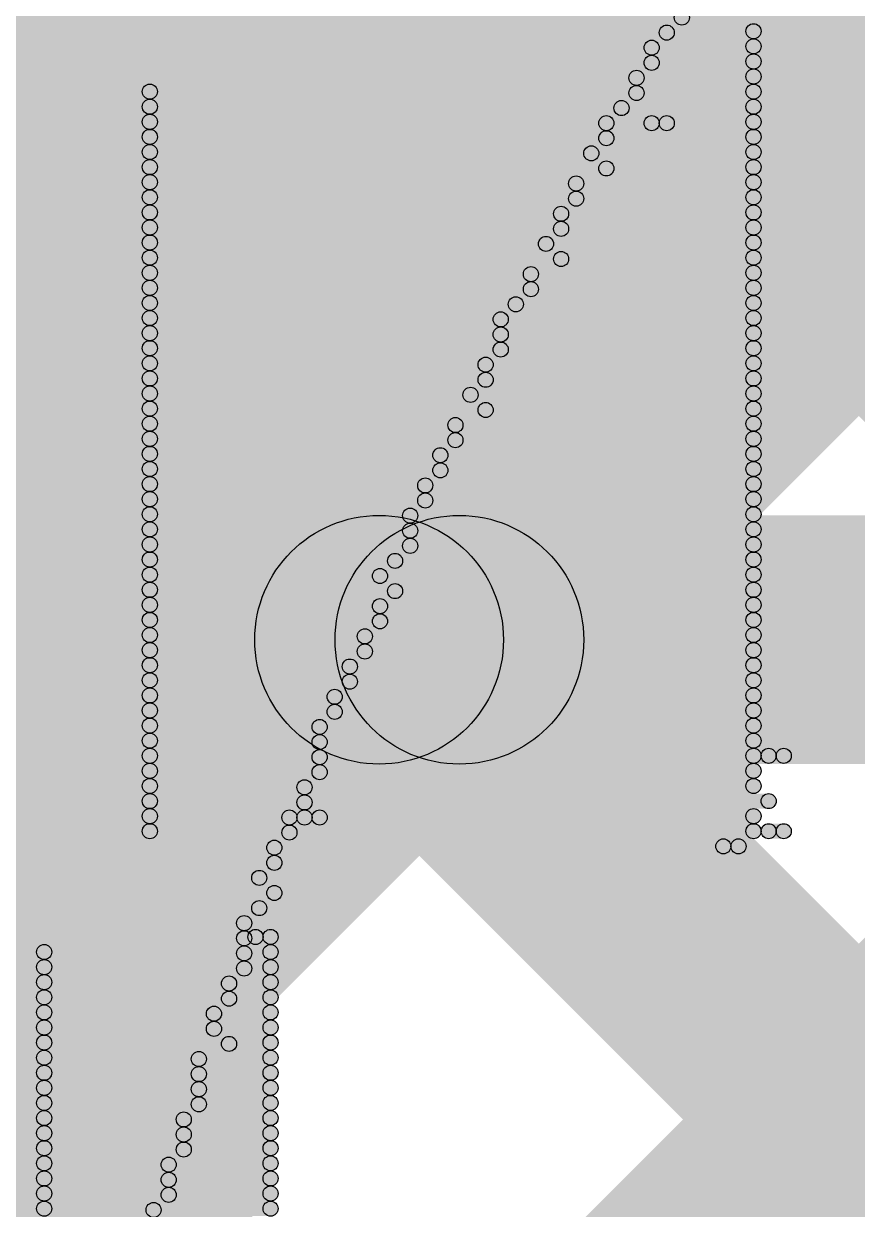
# Model space of a CAD drawing. Header units: millimetres. Extents: x 2.38 to 5.72, y -0.36 to 1.72.
# Drawn here: x 3.55153 to 3.57835, y 0.09368 to 0.13182 of the extents above; entities that cross this region are included whole.
import ezdxf

# ---------------------------------------------------------------- set-up
doc = ezdxf.new("R2010")
doc.units = ezdxf.units.MM
doc.header["$MEASUREMENT"] = 0
for name, color, linetype in [('BottomLayer', 5, 'Continuous'), ('BottomOverlay', 54, 'Continuous'), ('TopLayer', 1, 'Continuous'), ('TopOverlay', 2, 'Continuous')]:
    doc.layers.add(name, color=color, linetype=linetype)

msp = doc.modelspace()

# ---------------------------------------------------------------- hatches: boundary and pattern name
at = {"layer": 'BottomLayer'}
for points in [[(3.228, 0.123), (3.228, 0.143), (3.821, 0.143), (3.821, 0.123)], [(3.228, 0.108), (3.228, 0.116), (3.812302, 0.116), (3.812302, 0.108)], [(3.430375, -0.028828), (3.424718, -0.023172), (3.562718, 0.114828), (3.568375, 0.109172)], [(3.45866, -0.028828), (3.453003, -0.023172), (3.591003, 0.114828), (3.59666, 0.109172)], [(3.531852, 0.109172), (3.537509, 0.114828), (3.675509, -0.023172), (3.669852, -0.028828)], [(3.560136, 0.109172), (3.565793, 0.114828), (3.703793, -0.023172), (3.698136, -0.028828)]]:
    msp.add_hatch(color=5, dxfattribs=at).paths.add_polyline_path(points)
h = msp.add_hatch(color=5, dxfattribs=at)
edge = h.paths.add_edge_path()
edge.add_arc((3.562964, 0.112), 0.004, 0, 360)
h = msp.add_hatch(color=5, dxfattribs=at)
edge = h.paths.add_edge_path()
edge.add_arc((3.565547, 0.112), 0.004, 0, 360)
at = {"layer": 'BottomOverlay'}
for points in [[(3.516749, 0.13133), (3.516749, 0.131815), (3.575009, 0.131815), (3.575009, 0.13133)], [(3.516749, 0.130844), (3.516749, 0.13133), (3.575009, 0.13133), (3.575009, 0.130844)], [(3.516749, 0.130359), (3.516749, 0.130844), (3.575009, 0.130844), (3.575009, 0.130359)], [(3.516749, 0.129873), (3.516749, 0.130359), (3.575009, 0.130359), (3.575009, 0.129873)], [(3.555589, 0.129388), (3.555589, 0.129873), (3.575009, 0.129873), (3.575009, 0.129388)], [(3.555589, 0.128902), (3.555589, 0.129388), (3.575009, 0.129388), (3.575009, 0.128902)], [(3.555589, 0.128417), (3.555589, 0.128902), (3.575009, 0.128902), (3.575009, 0.128417)], [(3.555589, 0.127931), (3.555589, 0.128417), (3.575009, 0.128417), (3.575009, 0.127931)], [(3.555589, 0.127446), (3.555589, 0.127931), (3.575009, 0.127931), (3.575009, 0.127446)], [(3.555589, 0.12696), (3.555589, 0.127446), (3.575009, 0.127446), (3.575009, 0.12696)], [(3.555589, 0.126475), (3.555589, 0.12696), (3.575009, 0.12696), (3.575009, 0.126475)], [(3.555589, 0.125989), (3.555589, 0.126475), (3.575009, 0.126475), (3.575009, 0.125989)], [(3.555589, 0.125504), (3.555589, 0.125989), (3.575009, 0.125989), (3.575009, 0.125504)], [(3.555589, 0.125018), (3.555589, 0.125504), (3.575009, 0.125504), (3.575009, 0.125018)], [(3.555589, 0.124533), (3.555589, 0.125018), (3.575009, 0.125018), (3.575009, 0.124533)], [(3.555589, 0.124047), (3.555589, 0.124533), (3.575009, 0.124533), (3.575009, 0.124047)], [(3.555589, 0.123562), (3.555589, 0.124047), (3.575009, 0.124047), (3.575009, 0.123562)], [(3.555589, 0.123076), (3.555589, 0.123562), (3.575009, 0.123562), (3.575009, 0.123076)], [(3.555589, 0.122591), (3.555589, 0.123076), (3.575009, 0.123076), (3.575009, 0.122591)], [(3.555589, 0.122105), (3.555589, 0.122591), (3.575009, 0.122591), (3.575009, 0.122105)], [(3.555589, 0.12162), (3.555589, 0.122105), (3.575009, 0.122105), (3.575009, 0.12162)], [(3.555589, 0.121134), (3.555589, 0.12162), (3.575009, 0.12162), (3.575009, 0.121134)], [(3.555589, 0.120649), (3.555589, 0.121134), (3.575009, 0.121134), (3.575009, 0.120649)], [(3.555589, 0.120163), (3.555589, 0.120649), (3.575009, 0.120649), (3.575009, 0.120163)], [(3.555589, 0.119678), (3.555589, 0.120163), (3.575009, 0.120163), (3.575009, 0.119678)], [(3.555589, 0.119192), (3.555589, 0.119678), (3.575009, 0.119678), (3.575009, 0.119192)], [(3.555589, 0.118707), (3.555589, 0.119192), (3.575009, 0.119192), (3.575009, 0.118707)], [(3.555589, 0.118221), (3.555589, 0.118707), (3.575009, 0.118707), (3.575009, 0.118221)], [(3.555589, 0.117736), (3.555589, 0.118221), (3.575009, 0.118221), (3.575009, 0.117736)], [(3.555589, 0.11725), (3.555589, 0.117736), (3.575009, 0.117736), (3.575009, 0.11725)], [(3.555589, 0.116765), (3.555589, 0.11725), (3.575009, 0.11725), (3.575009, 0.116765)], [(3.555589, 0.116279), (3.555589, 0.116765), (3.575009, 0.116765), (3.575009, 0.116279)], [(3.555589, 0.115794), (3.555589, 0.116279), (3.575009, 0.116279), (3.575009, 0.115794)], [(3.555589, 0.115308), (3.555589, 0.115794), (3.575009, 0.115794), (3.575009, 0.115308)], [(3.555589, 0.114823), (3.555589, 0.115308), (3.575009, 0.115308), (3.575009, 0.114823)], [(3.555589, 0.114337), (3.555589, 0.114823), (3.575009, 0.114823), (3.575009, 0.114337)], [(3.555589, 0.113852), (3.555589, 0.114337), (3.575009, 0.114337), (3.575009, 0.113852)], [(3.555589, 0.113366), (3.555589, 0.113852), (3.575009, 0.113852), (3.575009, 0.113366)], [(3.555589, 0.112881), (3.555589, 0.113366), (3.575009, 0.113366), (3.575009, 0.112881)], [(3.555589, 0.112395), (3.555589, 0.112881), (3.575009, 0.112881), (3.575009, 0.112395)], [(3.555589, 0.11191), (3.555589, 0.112395), (3.575009, 0.112395), (3.575009, 0.11191)], [(3.555589, 0.111424), (3.555589, 0.11191), (3.575009, 0.11191), (3.575009, 0.111424)], [(3.555589, 0.110939), (3.555589, 0.111424), (3.575009, 0.111424), (3.575009, 0.110939)], [(3.555589, 0.110453), (3.555589, 0.110939), (3.575009, 0.110939), (3.575009, 0.110453)], [(3.555589, 0.109968), (3.555589, 0.110453), (3.575009, 0.110453), (3.575009, 0.109968)], [(3.555589, 0.109482), (3.555589, 0.109968), (3.575009, 0.109968), (3.575009, 0.109482)], [(3.555589, 0.108997), (3.555589, 0.109482), (3.575009, 0.109482), (3.575009, 0.108997)], [(3.555589, 0.108511), (3.555589, 0.108997), (3.575009, 0.108997), (3.575009, 0.108511)], [(3.555589, 0.108026), (3.555589, 0.108511), (3.575009, 0.108511), (3.575009, 0.108026)], [(3.575495, 0.108026), (3.575495, 0.108511), (3.57598, 0.108511), (3.57598, 0.108026)], [(3.555589, 0.10754), (3.555589, 0.108026), (3.575009, 0.108026), (3.575009, 0.10754)], [(3.555589, 0.107055), (3.555589, 0.10754), (3.575009, 0.10754), (3.575009, 0.107055)], [(3.555589, 0.106569), (3.555589, 0.107055), (3.575495, 0.107055), (3.575495, 0.106569)], [(3.555589, 0.106084), (3.555589, 0.106569), (3.575009, 0.106569), (3.575009, 0.106084)], [(3.555589, 0.105598), (3.555589, 0.106084), (3.575009, 0.106084), (3.575009, 0.105598)], [(3.575495, 0.105598), (3.575495, 0.106084), (3.57598, 0.106084), (3.57598, 0.105598)], [(3.574038, 0.105113), (3.574038, 0.105598), (3.574524, 0.105598), (3.574524, 0.105113)], [(3.558988, 0.1022), (3.558988, 0.102685), (3.559473, 0.102685), (3.559473, 0.1022)], [(3.552191, 0.101714), (3.552191, 0.1022), (3.559473, 0.1022), (3.559473, 0.101714)], [(3.552191, 0.101229), (3.552191, 0.101714), (3.559473, 0.101714), (3.559473, 0.101229)], [(3.552191, 0.100743), (3.552191, 0.101229), (3.559473, 0.101229), (3.559473, 0.100743)], [(3.552191, 0.100258), (3.552191, 0.100743), (3.559473, 0.100743), (3.559473, 0.100258)], [(3.552191, 0.099772), (3.552191, 0.100258), (3.559473, 0.100258), (3.559473, 0.099772)], [(3.552191, 0.099287), (3.552191, 0.099772), (3.559473, 0.099772), (3.559473, 0.099287)], [(3.552191, 0.098801), (3.552191, 0.099287), (3.559473, 0.099287), (3.559473, 0.098801)], [(3.552191, 0.098316), (3.552191, 0.098801), (3.559473, 0.098801), (3.559473, 0.098316)], [(3.552191, 0.09783), (3.552191, 0.098316), (3.559473, 0.098316), (3.559473, 0.09783)], [(3.552191, 0.097345), (3.552191, 0.09783), (3.559473, 0.09783), (3.559473, 0.097345)], [(3.552191, 0.096859), (3.552191, 0.097345), (3.559473, 0.097345), (3.559473, 0.096859)], [(3.552191, 0.096374), (3.552191, 0.096859), (3.559473, 0.096859), (3.559473, 0.096374)], [(3.552191, 0.095888), (3.552191, 0.096374), (3.559473, 0.096374), (3.559473, 0.095888)], [(3.552191, 0.095403), (3.552191, 0.095888), (3.559473, 0.095888), (3.559473, 0.095403)], [(3.552191, 0.094917), (3.552191, 0.095403), (3.559473, 0.095403), (3.559473, 0.094917)], [(3.552191, 0.094432), (3.552191, 0.094917), (3.559473, 0.094917), (3.559473, 0.094432)], [(3.552191, 0.093946), (3.552191, 0.094432), (3.559473, 0.094432), (3.559473, 0.093946)], [(3.552191, 0.093461), (3.552191, 0.093946), (3.559473, 0.093946), (3.559473, 0.093461)]]:
    msp.add_hatch(color=54, dxfattribs=at).paths.add_polyline_path(points)
h = msp.add_hatch(color=54, dxfattribs=at)
edge = h.paths.add_edge_path()
edge.add_arc((3.575009, 0.131572), 0.000243, 0, 360)
h = msp.add_hatch(color=54, dxfattribs=at)
edge = h.paths.add_edge_path()
edge.add_arc((3.575009, 0.131087), 0.000243, 0, 360)
h = msp.add_hatch(color=54, dxfattribs=at)
edge = h.paths.add_edge_path()
edge.add_arc((3.575009, 0.130601), 0.000243, 0, 360)
h = msp.add_hatch(color=54, dxfattribs=at)
edge = h.paths.add_edge_path()
edge.add_arc((3.575009, 0.130116), 0.000243, 0, 360)
h = msp.add_hatch(color=54, dxfattribs=at)
edge = h.paths.add_edge_path()
edge.add_arc((3.555589, 0.12963), 0.000243, 0, 360)
h = msp.add_hatch(color=54, dxfattribs=at)
edge = h.paths.add_edge_path()
edge.add_arc((3.575009, 0.12963), 0.000243, 0, 360)
h = msp.add_hatch(color=54, dxfattribs=at)
edge = h.paths.add_edge_path()
edge.add_arc((3.555589, 0.129145), 0.000243, 0, 360)
h = msp.add_hatch(color=54, dxfattribs=at)
edge = h.paths.add_edge_path()
edge.add_arc((3.575009, 0.129145), 0.000243, 0, 360)
h = msp.add_hatch(color=54, dxfattribs=at)
edge = h.paths.add_edge_path()
edge.add_arc((3.555589, 0.128659), 0.000243, 0, 360)
h = msp.add_hatch(color=54, dxfattribs=at)
edge = h.paths.add_edge_path()
edge.add_arc((3.575009, 0.128659), 0.000243, 0, 360)
h = msp.add_hatch(color=54, dxfattribs=at)
edge = h.paths.add_edge_path()
edge.add_arc((3.555589, 0.128174), 0.000243, 0, 360)
h = msp.add_hatch(color=54, dxfattribs=at)
edge = h.paths.add_edge_path()
edge.add_arc((3.575009, 0.128174), 0.000243, 0, 360)
h = msp.add_hatch(color=54, dxfattribs=at)
edge = h.paths.add_edge_path()
edge.add_arc((3.555589, 0.127688), 0.000243, 0, 360)
h = msp.add_hatch(color=54, dxfattribs=at)
edge = h.paths.add_edge_path()
edge.add_arc((3.575009, 0.127688), 0.000243, 0, 360)
h = msp.add_hatch(color=54, dxfattribs=at)
edge = h.paths.add_edge_path()
edge.add_arc((3.555589, 0.127203), 0.000243, 0, 360)
h = msp.add_hatch(color=54, dxfattribs=at)
edge = h.paths.add_edge_path()
edge.add_arc((3.575009, 0.127203), 0.000243, 0, 360)
h = msp.add_hatch(color=54, dxfattribs=at)
edge = h.paths.add_edge_path()
edge.add_arc((3.555589, 0.126717), 0.000243, 0, 360)
h = msp.add_hatch(color=54, dxfattribs=at)
edge = h.paths.add_edge_path()
edge.add_arc((3.575009, 0.126717), 0.000243, 0, 360)
h = msp.add_hatch(color=54, dxfattribs=at)
edge = h.paths.add_edge_path()
edge.add_arc((3.555589, 0.126232), 0.000243, 0, 360)
h = msp.add_hatch(color=54, dxfattribs=at)
edge = h.paths.add_edge_path()
edge.add_arc((3.575009, 0.126232), 0.000243, 0, 360)
h = msp.add_hatch(color=54, dxfattribs=at)
edge = h.paths.add_edge_path()
edge.add_arc((3.555589, 0.125746), 0.000243, 0, 360)
h = msp.add_hatch(color=54, dxfattribs=at)
edge = h.paths.add_edge_path()
edge.add_arc((3.575009, 0.125746), 0.000243, 0, 360)
h = msp.add_hatch(color=54, dxfattribs=at)
edge = h.paths.add_edge_path()
edge.add_arc((3.555589, 0.125261), 0.000243, 0, 360)
h = msp.add_hatch(color=54, dxfattribs=at)
edge = h.paths.add_edge_path()
edge.add_arc((3.575009, 0.125261), 0.000243, 0, 360)
h = msp.add_hatch(color=54, dxfattribs=at)
edge = h.paths.add_edge_path()
edge.add_arc((3.555589, 0.124775), 0.000243, 0, 360)
h = msp.add_hatch(color=54, dxfattribs=at)
edge = h.paths.add_edge_path()
edge.add_arc((3.575009, 0.124775), 0.000243, 0, 360)
h = msp.add_hatch(color=54, dxfattribs=at)
edge = h.paths.add_edge_path()
edge.add_arc((3.555589, 0.12429), 0.000243, 0, 360)
h = msp.add_hatch(color=54, dxfattribs=at)
edge = h.paths.add_edge_path()
edge.add_arc((3.575009, 0.12429), 0.000243, 0, 360)
h = msp.add_hatch(color=54, dxfattribs=at)
edge = h.paths.add_edge_path()
edge.add_arc((3.555589, 0.123804), 0.000243, 0, 360)
h = msp.add_hatch(color=54, dxfattribs=at)
edge = h.paths.add_edge_path()
edge.add_arc((3.575009, 0.123804), 0.000243, 0, 360)
h = msp.add_hatch(color=54, dxfattribs=at)
edge = h.paths.add_edge_path()
edge.add_arc((3.555589, 0.123319), 0.000243, 0, 360)
h = msp.add_hatch(color=54, dxfattribs=at)
edge = h.paths.add_edge_path()
edge.add_arc((3.575009, 0.123319), 0.000243, 0, 360)
h = msp.add_hatch(color=54, dxfattribs=at)
edge = h.paths.add_edge_path()
edge.add_arc((3.555589, 0.122833), 0.000243, 0, 360)
h = msp.add_hatch(color=54, dxfattribs=at)
edge = h.paths.add_edge_path()
edge.add_arc((3.575009, 0.122833), 0.000243, 0, 360)
h = msp.add_hatch(color=54, dxfattribs=at)
edge = h.paths.add_edge_path()
edge.add_arc((3.555589, 0.122348), 0.000243, 0, 360)
h = msp.add_hatch(color=54, dxfattribs=at)
edge = h.paths.add_edge_path()
edge.add_arc((3.575009, 0.122348), 0.000243, 0, 360)
h = msp.add_hatch(color=54, dxfattribs=at)
edge = h.paths.add_edge_path()
edge.add_arc((3.555589, 0.121862), 0.000243, 0, 360)
h = msp.add_hatch(color=54, dxfattribs=at)
edge = h.paths.add_edge_path()
edge.add_arc((3.575009, 0.121862), 0.000243, 0, 360)
h = msp.add_hatch(color=54, dxfattribs=at)
edge = h.paths.add_edge_path()
edge.add_arc((3.555589, 0.121377), 0.000243, 0, 360)
h = msp.add_hatch(color=54, dxfattribs=at)
edge = h.paths.add_edge_path()
edge.add_arc((3.575009, 0.121377), 0.000243, 0, 360)
h = msp.add_hatch(color=54, dxfattribs=at)
edge = h.paths.add_edge_path()
edge.add_arc((3.555589, 0.120891), 0.000243, 0, 360)
h = msp.add_hatch(color=54, dxfattribs=at)
edge = h.paths.add_edge_path()
edge.add_arc((3.575009, 0.120891), 0.000243, 0, 360)
h = msp.add_hatch(color=54, dxfattribs=at)
edge = h.paths.add_edge_path()
edge.add_arc((3.555589, 0.120406), 0.000243, 0, 360)
h = msp.add_hatch(color=54, dxfattribs=at)
edge = h.paths.add_edge_path()
edge.add_arc((3.575009, 0.120406), 0.000243, 0, 360)
h = msp.add_hatch(color=54, dxfattribs=at)
edge = h.paths.add_edge_path()
edge.add_arc((3.555589, 0.11992), 0.000243, 0, 360)
h = msp.add_hatch(color=54, dxfattribs=at)
edge = h.paths.add_edge_path()
edge.add_arc((3.575009, 0.11992), 0.000243, 0, 360)
h = msp.add_hatch(color=54, dxfattribs=at)
edge = h.paths.add_edge_path()
edge.add_arc((3.555589, 0.119435), 0.000243, 0, 360)
h = msp.add_hatch(color=54, dxfattribs=at)
edge = h.paths.add_edge_path()
edge.add_arc((3.575009, 0.119435), 0.000243, 0, 360)
h = msp.add_hatch(color=54, dxfattribs=at)
edge = h.paths.add_edge_path()
edge.add_arc((3.555589, 0.118949), 0.000243, 0, 360)
h = msp.add_hatch(color=54, dxfattribs=at)
edge = h.paths.add_edge_path()
edge.add_arc((3.575009, 0.118949), 0.000243, 0, 360)
h = msp.add_hatch(color=54, dxfattribs=at)
edge = h.paths.add_edge_path()
edge.add_arc((3.555589, 0.118464), 0.000243, 0, 360)
h = msp.add_hatch(color=54, dxfattribs=at)
edge = h.paths.add_edge_path()
edge.add_arc((3.575009, 0.118464), 0.000243, 0, 360)
h = msp.add_hatch(color=54, dxfattribs=at)
edge = h.paths.add_edge_path()
edge.add_arc((3.555589, 0.117978), 0.000243, 0, 360)
h = msp.add_hatch(color=54, dxfattribs=at)
edge = h.paths.add_edge_path()
edge.add_arc((3.575009, 0.117978), 0.000243, 0, 360)
h = msp.add_hatch(color=54, dxfattribs=at)
edge = h.paths.add_edge_path()
edge.add_arc((3.555589, 0.117493), 0.000243, 0, 360)
h = msp.add_hatch(color=54, dxfattribs=at)
edge = h.paths.add_edge_path()
edge.add_arc((3.575009, 0.117493), 0.000243, 0, 360)
h = msp.add_hatch(color=54, dxfattribs=at)
edge = h.paths.add_edge_path()
edge.add_arc((3.555589, 0.117007), 0.000243, 0, 360)
h = msp.add_hatch(color=54, dxfattribs=at)
edge = h.paths.add_edge_path()
edge.add_arc((3.575009, 0.117007), 0.000243, 0, 360)
h = msp.add_hatch(color=54, dxfattribs=at)
edge = h.paths.add_edge_path()
edge.add_arc((3.555589, 0.116522), 0.000243, 0, 360)
h = msp.add_hatch(color=54, dxfattribs=at)
edge = h.paths.add_edge_path()
edge.add_arc((3.575009, 0.116522), 0.000243, 0, 360)
h = msp.add_hatch(color=54, dxfattribs=at)
edge = h.paths.add_edge_path()
edge.add_arc((3.555589, 0.116036), 0.000243, 0, 360)
h = msp.add_hatch(color=54, dxfattribs=at)
edge = h.paths.add_edge_path()
edge.add_arc((3.575009, 0.116036), 0.000243, 0, 360)
h = msp.add_hatch(color=54, dxfattribs=at)
edge = h.paths.add_edge_path()
edge.add_arc((3.555589, 0.115551), 0.000243, 0, 360)
h = msp.add_hatch(color=54, dxfattribs=at)
edge = h.paths.add_edge_path()
edge.add_arc((3.575009, 0.115551), 0.000243, 0, 360)
h = msp.add_hatch(color=54, dxfattribs=at)
edge = h.paths.add_edge_path()
edge.add_arc((3.555589, 0.115065), 0.000243, 0, 360)
h = msp.add_hatch(color=54, dxfattribs=at)
edge = h.paths.add_edge_path()
edge.add_arc((3.575009, 0.115065), 0.000243, 0, 360)
h = msp.add_hatch(color=54, dxfattribs=at)
edge = h.paths.add_edge_path()
edge.add_arc((3.555589, 0.11458), 0.000243, 0, 360)
h = msp.add_hatch(color=54, dxfattribs=at)
edge = h.paths.add_edge_path()
edge.add_arc((3.575009, 0.11458), 0.000243, 0, 360)
h = msp.add_hatch(color=54, dxfattribs=at)
edge = h.paths.add_edge_path()
edge.add_arc((3.555589, 0.114094), 0.000243, 0, 360)
h = msp.add_hatch(color=54, dxfattribs=at)
edge = h.paths.add_edge_path()
edge.add_arc((3.575009, 0.114094), 0.000243, 0, 360)
h = msp.add_hatch(color=54, dxfattribs=at)
edge = h.paths.add_edge_path()
edge.add_arc((3.555589, 0.113609), 0.000243, 0, 360)
h = msp.add_hatch(color=54, dxfattribs=at)
edge = h.paths.add_edge_path()
edge.add_arc((3.575009, 0.113609), 0.000243, 0, 360)
h = msp.add_hatch(color=54, dxfattribs=at)
edge = h.paths.add_edge_path()
edge.add_arc((3.555589, 0.113123), 0.000243, 0, 360)
h = msp.add_hatch(color=54, dxfattribs=at)
edge = h.paths.add_edge_path()
edge.add_arc((3.575009, 0.113123), 0.000243, 0, 360)
h = msp.add_hatch(color=54, dxfattribs=at)
edge = h.paths.add_edge_path()
edge.add_arc((3.555589, 0.112638), 0.000243, 0, 360)
h = msp.add_hatch(color=54, dxfattribs=at)
edge = h.paths.add_edge_path()
edge.add_arc((3.575009, 0.112638), 0.000243, 0, 360)
h = msp.add_hatch(color=54, dxfattribs=at)
edge = h.paths.add_edge_path()
edge.add_arc((3.555589, 0.112152), 0.000243, 0, 360)
h = msp.add_hatch(color=54, dxfattribs=at)
edge = h.paths.add_edge_path()
edge.add_arc((3.575009, 0.112152), 0.000243, 0, 360)
h = msp.add_hatch(color=54, dxfattribs=at)
edge = h.paths.add_edge_path()
edge.add_arc((3.555589, 0.111667), 0.000243, 0, 360)
h = msp.add_hatch(color=54, dxfattribs=at)
edge = h.paths.add_edge_path()
edge.add_arc((3.575009, 0.111667), 0.000243, 0, 360)
h = msp.add_hatch(color=54, dxfattribs=at)
edge = h.paths.add_edge_path()
edge.add_arc((3.555589, 0.111181), 0.000243, 0, 360)
h = msp.add_hatch(color=54, dxfattribs=at)
edge = h.paths.add_edge_path()
edge.add_arc((3.575009, 0.111181), 0.000243, 0, 360)
h = msp.add_hatch(color=54, dxfattribs=at)
edge = h.paths.add_edge_path()
edge.add_arc((3.555589, 0.110696), 0.000243, 0, 360)
h = msp.add_hatch(color=54, dxfattribs=at)
edge = h.paths.add_edge_path()
edge.add_arc((3.575009, 0.110696), 0.000243, 0, 360)
h = msp.add_hatch(color=54, dxfattribs=at)
edge = h.paths.add_edge_path()
edge.add_arc((3.555589, 0.11021), 0.000243, 0, 360)
h = msp.add_hatch(color=54, dxfattribs=at)
edge = h.paths.add_edge_path()
edge.add_arc((3.575009, 0.11021), 0.000243, 0, 360)
h = msp.add_hatch(color=54, dxfattribs=at)
edge = h.paths.add_edge_path()
edge.add_arc((3.555589, 0.109725), 0.000243, 0, 360)
h = msp.add_hatch(color=54, dxfattribs=at)
edge = h.paths.add_edge_path()
edge.add_arc((3.575009, 0.109725), 0.000243, 0, 360)
h = msp.add_hatch(color=54, dxfattribs=at)
edge = h.paths.add_edge_path()
edge.add_arc((3.555589, 0.109239), 0.000243, 0, 360)
h = msp.add_hatch(color=54, dxfattribs=at)
edge = h.paths.add_edge_path()
edge.add_arc((3.575009, 0.109239), 0.000243, 0, 360)
h = msp.add_hatch(color=54, dxfattribs=at)
edge = h.paths.add_edge_path()
edge.add_arc((3.555589, 0.108754), 0.000243, 0, 360)
h = msp.add_hatch(color=54, dxfattribs=at)
edge = h.paths.add_edge_path()
edge.add_arc((3.575009, 0.108754), 0.000243, 0, 360)
h = msp.add_hatch(color=54, dxfattribs=at)
edge = h.paths.add_edge_path()
edge.add_arc((3.555589, 0.108268), 0.000243, 0, 360)
h = msp.add_hatch(color=54, dxfattribs=at)
edge = h.paths.add_edge_path()
edge.add_arc((3.575009, 0.108268), 0.000243, 0, 360)
h = msp.add_hatch(color=54, dxfattribs=at)
edge = h.paths.add_edge_path()
edge.add_arc((3.575495, 0.108268), 0.000243, 0, 360)
h = msp.add_hatch(color=54, dxfattribs=at)
edge = h.paths.add_edge_path()
edge.add_arc((3.57598, 0.108268), 0.000243, 0, 360)
h = msp.add_hatch(color=54, dxfattribs=at)
edge = h.paths.add_edge_path()
edge.add_arc((3.555589, 0.107783), 0.000243, 0, 360)
h = msp.add_hatch(color=54, dxfattribs=at)
edge = h.paths.add_edge_path()
edge.add_arc((3.575009, 0.107783), 0.000243, 0, 360)
h = msp.add_hatch(color=54, dxfattribs=at)
edge = h.paths.add_edge_path()
edge.add_arc((3.555589, 0.107297), 0.000243, 0, 360)
h = msp.add_hatch(color=54, dxfattribs=at)
edge = h.paths.add_edge_path()
edge.add_arc((3.575009, 0.107297), 0.000243, 0, 360)
h = msp.add_hatch(color=54, dxfattribs=at)
edge = h.paths.add_edge_path()
edge.add_arc((3.555589, 0.106812), 0.000243, 0, 360)
h = msp.add_hatch(color=54, dxfattribs=at)
edge = h.paths.add_edge_path()
edge.add_arc((3.575495, 0.106812), 0.000243, 0, 360)
h = msp.add_hatch(color=54, dxfattribs=at)
edge = h.paths.add_edge_path()
edge.add_arc((3.555589, 0.106326), 0.000243, 0, 360)
h = msp.add_hatch(color=54, dxfattribs=at)
edge = h.paths.add_edge_path()
edge.add_arc((3.575009, 0.106326), 0.000243, 0, 360)
h = msp.add_hatch(color=54, dxfattribs=at)
edge = h.paths.add_edge_path()
edge.add_arc((3.555589, 0.105841), 0.000243, 0, 360)
h = msp.add_hatch(color=54, dxfattribs=at)
edge = h.paths.add_edge_path()
edge.add_arc((3.575009, 0.105841), 0.000243, 0, 360)
h = msp.add_hatch(color=54, dxfattribs=at)
edge = h.paths.add_edge_path()
edge.add_arc((3.575495, 0.105841), 0.000243, 0, 360)
h = msp.add_hatch(color=54, dxfattribs=at)
edge = h.paths.add_edge_path()
edge.add_arc((3.57598, 0.105841), 0.000243, 0, 360)
h = msp.add_hatch(color=54, dxfattribs=at)
edge = h.paths.add_edge_path()
edge.add_arc((3.574038, 0.105355), 0.000243, 0, 360)
h = msp.add_hatch(color=54, dxfattribs=at)
edge = h.paths.add_edge_path()
edge.add_arc((3.574524, 0.105355), 0.000243, 0, 360)
h = msp.add_hatch(color=54, dxfattribs=at)
edge = h.paths.add_edge_path()
edge.add_arc((3.558988, 0.102442), 0.000243, 0, 360)
h = msp.add_hatch(color=54, dxfattribs=at)
edge = h.paths.add_edge_path()
edge.add_arc((3.559473, 0.102442), 0.000243, 0, 360)
h = msp.add_hatch(color=54, dxfattribs=at)
edge = h.paths.add_edge_path()
edge.add_arc((3.552191, 0.101957), 0.000243, 0, 360)
h = msp.add_hatch(color=54, dxfattribs=at)
edge = h.paths.add_edge_path()
edge.add_arc((3.559473, 0.101957), 0.000243, 0, 360)
h = msp.add_hatch(color=54, dxfattribs=at)
edge = h.paths.add_edge_path()
edge.add_arc((3.552191, 0.101471), 0.000243, 0, 360)
h = msp.add_hatch(color=54, dxfattribs=at)
edge = h.paths.add_edge_path()
edge.add_arc((3.559473, 0.101471), 0.000243, 0, 360)
h = msp.add_hatch(color=54, dxfattribs=at)
edge = h.paths.add_edge_path()
edge.add_arc((3.552191, 0.100986), 0.000243, 0, 360)
h = msp.add_hatch(color=54, dxfattribs=at)
edge = h.paths.add_edge_path()
edge.add_arc((3.559473, 0.100986), 0.000243, 0, 360)
h = msp.add_hatch(color=54, dxfattribs=at)
edge = h.paths.add_edge_path()
edge.add_arc((3.552191, 0.1005), 0.000243, 0, 360)
h = msp.add_hatch(color=54, dxfattribs=at)
edge = h.paths.add_edge_path()
edge.add_arc((3.559473, 0.1005), 0.000243, 0, 360)
h = msp.add_hatch(color=54, dxfattribs=at)
edge = h.paths.add_edge_path()
edge.add_arc((3.552191, 0.100015), 0.000243, 0, 360)
h = msp.add_hatch(color=54, dxfattribs=at)
edge = h.paths.add_edge_path()
edge.add_arc((3.559473, 0.100015), 0.000243, 0, 360)
h = msp.add_hatch(color=54, dxfattribs=at)
edge = h.paths.add_edge_path()
edge.add_arc((3.552191, 0.099529), 0.000243, 0, 360)
h = msp.add_hatch(color=54, dxfattribs=at)
edge = h.paths.add_edge_path()
edge.add_arc((3.559473, 0.099529), 0.000243, 0, 360)
h = msp.add_hatch(color=54, dxfattribs=at)
edge = h.paths.add_edge_path()
edge.add_arc((3.552191, 0.099044), 0.000243, 0, 360)
h = msp.add_hatch(color=54, dxfattribs=at)
edge = h.paths.add_edge_path()
edge.add_arc((3.559473, 0.099044), 0.000243, 0, 360)
h = msp.add_hatch(color=54, dxfattribs=at)
edge = h.paths.add_edge_path()
edge.add_arc((3.552191, 0.098558), 0.000243, 0, 360)
h = msp.add_hatch(color=54, dxfattribs=at)
edge = h.paths.add_edge_path()
edge.add_arc((3.559473, 0.098558), 0.000243, 0, 360)
h = msp.add_hatch(color=54, dxfattribs=at)
edge = h.paths.add_edge_path()
edge.add_arc((3.552191, 0.098073), 0.000243, 0, 360)
h = msp.add_hatch(color=54, dxfattribs=at)
edge = h.paths.add_edge_path()
edge.add_arc((3.559473, 0.098073), 0.000243, 0, 360)
h = msp.add_hatch(color=54, dxfattribs=at)
edge = h.paths.add_edge_path()
edge.add_arc((3.552191, 0.097587), 0.000243, 0, 360)
h = msp.add_hatch(color=54, dxfattribs=at)
edge = h.paths.add_edge_path()
edge.add_arc((3.559473, 0.097587), 0.000243, 0, 360)
h = msp.add_hatch(color=54, dxfattribs=at)
edge = h.paths.add_edge_path()
edge.add_arc((3.552191, 0.097102), 0.000243, 0, 360)
h = msp.add_hatch(color=54, dxfattribs=at)
edge = h.paths.add_edge_path()
edge.add_arc((3.559473, 0.097102), 0.000243, 0, 360)
h = msp.add_hatch(color=54, dxfattribs=at)
edge = h.paths.add_edge_path()
edge.add_arc((3.552191, 0.096616), 0.000243, 0, 360)
h = msp.add_hatch(color=54, dxfattribs=at)
edge = h.paths.add_edge_path()
edge.add_arc((3.559473, 0.096616), 0.000243, 0, 360)
h = msp.add_hatch(color=54, dxfattribs=at)
edge = h.paths.add_edge_path()
edge.add_arc((3.552191, 0.096131), 0.000243, 0, 360)
h = msp.add_hatch(color=54, dxfattribs=at)
edge = h.paths.add_edge_path()
edge.add_arc((3.559473, 0.096131), 0.000243, 0, 360)
h = msp.add_hatch(color=54, dxfattribs=at)
edge = h.paths.add_edge_path()
edge.add_arc((3.552191, 0.095645), 0.000243, 0, 360)
h = msp.add_hatch(color=54, dxfattribs=at)
edge = h.paths.add_edge_path()
edge.add_arc((3.559473, 0.095645), 0.000243, 0, 360)
h = msp.add_hatch(color=54, dxfattribs=at)
edge = h.paths.add_edge_path()
edge.add_arc((3.552191, 0.09516), 0.000243, 0, 360)
h = msp.add_hatch(color=54, dxfattribs=at)
edge = h.paths.add_edge_path()
edge.add_arc((3.559473, 0.09516), 0.000243, 0, 360)
h = msp.add_hatch(color=54, dxfattribs=at)
edge = h.paths.add_edge_path()
edge.add_arc((3.552191, 0.094674), 0.000243, 0, 360)
h = msp.add_hatch(color=54, dxfattribs=at)
edge = h.paths.add_edge_path()
edge.add_arc((3.559473, 0.094674), 0.000243, 0, 360)
h = msp.add_hatch(color=54, dxfattribs=at)
edge = h.paths.add_edge_path()
edge.add_arc((3.552191, 0.094189), 0.000243, 0, 360)
h = msp.add_hatch(color=54, dxfattribs=at)
edge = h.paths.add_edge_path()
edge.add_arc((3.559473, 0.094189), 0.000243, 0, 360)
h = msp.add_hatch(color=54, dxfattribs=at)
edge = h.paths.add_edge_path()
edge.add_arc((3.552191, 0.093703), 0.000243, 0, 360)
h = msp.add_hatch(color=54, dxfattribs=at)
edge = h.paths.add_edge_path()
edge.add_arc((3.559473, 0.093703), 0.000243, 0, 360)
at = {"layer": 'TopLayer'}
for points in [[(3.402091, -0.028828), (3.396434, -0.023172), (3.564434, 0.144828), (3.570091, 0.139172)], [(3.430375, -0.028828), (3.424718, -0.023172), (3.592718, 0.144828), (3.598375, 0.139172)], [(3.45866, -0.028828), (3.453003, -0.023172), (3.621003, 0.144828), (3.62666, 0.139172)], [(3.501852, 0.139172), (3.507509, 0.144828), (3.675509, -0.023172), (3.669852, -0.028828)], [(3.530136, 0.139172), (3.535793, 0.144828), (3.703793, -0.023172), (3.698136, -0.028828)], [(3.55842, 0.139172), (3.564077, 0.144828), (3.732077, -0.023172), (3.72642, -0.028828)]]:
    msp.add_hatch(color=1, dxfattribs=at).paths.add_polyline_path(points)
at = {"layer": 'TopOverlay'}
for points in [[(3.518327, 0.131772), (3.518327, 0.132258), (3.572703, 0.132258), (3.572703, 0.131772)], [(3.518812, 0.131287), (3.518812, 0.131772), (3.572217, 0.131772), (3.572217, 0.131287)], [(3.519297, 0.130801), (3.519297, 0.131287), (3.571732, 0.131287), (3.571732, 0.130801)], [(3.519783, 0.130316), (3.519783, 0.130801), (3.571732, 0.130801), (3.571732, 0.130316)], [(3.519783, 0.12983), (3.519783, 0.130316), (3.571246, 0.130316), (3.571246, 0.12983)], [(3.520268, 0.129345), (3.520268, 0.12983), (3.571246, 0.12983), (3.571246, 0.129345)], [(3.520754, 0.128859), (3.520754, 0.129345), (3.570761, 0.129345), (3.570761, 0.128859)], [(3.52124, 0.128374), (3.52124, 0.128859), (3.570275, 0.128859), (3.570275, 0.128374)], [(3.571732, 0.128374), (3.571732, 0.128859), (3.572217, 0.128859), (3.572217, 0.128374)], [(3.52124, 0.127888), (3.52124, 0.128374), (3.570275, 0.128374), (3.570275, 0.127888)], [(3.52221, 0.127403), (3.52221, 0.127888), (3.56979, 0.127888), (3.56979, 0.127403)], [(3.52221, 0.126917), (3.52221, 0.127403), (3.570275, 0.127403), (3.570275, 0.126917)], [(3.522696, 0.126432), (3.522696, 0.126917), (3.569304, 0.126917), (3.569304, 0.126432)], [(3.523182, 0.125946), (3.523182, 0.126432), (3.569304, 0.126432), (3.569304, 0.125946)], [(3.523667, 0.125461), (3.523667, 0.125946), (3.568819, 0.125946), (3.568819, 0.125461)], [(3.524153, 0.124975), (3.524153, 0.125461), (3.568819, 0.125461), (3.568819, 0.124975)], [(3.524153, 0.12449), (3.524153, 0.124975), (3.568333, 0.124975), (3.568333, 0.12449)], [(3.524638, 0.124004), (3.524638, 0.12449), (3.568819, 0.12449), (3.568819, 0.124004)], [(3.525123, 0.123519), (3.525123, 0.124004), (3.567848, 0.124004), (3.567848, 0.123519)], [(3.525609, 0.123033), (3.525609, 0.123519), (3.567848, 0.123519), (3.567848, 0.123033)], [(3.526095, 0.122548), (3.526095, 0.123033), (3.567362, 0.123033), (3.567362, 0.122548)], [(3.526095, 0.122062), (3.526095, 0.122548), (3.566877, 0.122548), (3.566877, 0.122062)], [(3.52658, 0.121577), (3.52658, 0.122062), (3.566877, 0.122062), (3.566877, 0.121577)], [(3.527065, 0.121091), (3.527065, 0.121577), (3.566877, 0.121577), (3.566877, 0.121091)], [(3.527551, 0.120606), (3.527551, 0.121091), (3.566391, 0.121091), (3.566391, 0.120606)], [(3.527551, 0.12012), (3.527551, 0.120606), (3.566391, 0.120606), (3.566391, 0.12012)], [(3.527551, 0.119635), (3.527551, 0.12012), (3.565906, 0.12012), (3.565906, 0.119635)], [(3.528036, 0.119149), (3.528036, 0.119635), (3.566391, 0.119635), (3.566391, 0.119149)], [(3.528522, 0.118664), (3.528522, 0.119149), (3.56542, 0.119149), (3.56542, 0.118664)], [(3.529008, 0.118178), (3.529008, 0.118664), (3.56542, 0.118664), (3.56542, 0.118178)], [(3.529493, 0.117693), (3.529493, 0.118178), (3.564935, 0.118178), (3.564935, 0.117693)], [(3.529978, 0.117207), (3.529978, 0.117693), (3.564935, 0.117693), (3.564935, 0.117207)], [(3.529978, 0.116722), (3.529978, 0.117207), (3.564449, 0.117207), (3.564449, 0.116722)], [(3.530464, 0.116236), (3.530464, 0.116722), (3.564449, 0.116722), (3.564449, 0.116236)], [(3.53095, 0.115751), (3.53095, 0.116236), (3.563964, 0.116236), (3.563964, 0.115751)], [(3.53095, 0.115265), (3.53095, 0.115751), (3.563964, 0.115751), (3.563964, 0.115265)], [(3.531435, 0.11478), (3.531435, 0.115265), (3.563964, 0.115265), (3.563964, 0.11478)], [(3.531921, 0.114294), (3.531921, 0.11478), (3.563478, 0.11478), (3.563478, 0.114294)], [(3.531921, 0.113809), (3.531921, 0.114294), (3.562993, 0.114294), (3.562993, 0.113809)], [(3.532406, 0.113323), (3.532406, 0.113809), (3.563478, 0.113809), (3.563478, 0.113323)], [(3.532406, 0.112838), (3.532406, 0.113323), (3.562993, 0.113323), (3.562993, 0.112838)], [(3.532891, 0.112352), (3.532891, 0.112838), (3.562993, 0.112838), (3.562993, 0.112352)], [(3.533377, 0.111867), (3.533377, 0.112352), (3.562507, 0.112352), (3.562507, 0.111867)], [(3.533863, 0.111381), (3.533863, 0.111867), (3.562507, 0.111867), (3.562507, 0.111381)], [(3.534348, 0.110896), (3.534348, 0.111381), (3.562022, 0.111381), (3.562022, 0.110896)], [(3.534348, 0.11041), (3.534348, 0.110896), (3.562022, 0.110896), (3.562022, 0.11041)], [(3.534833, 0.109925), (3.534833, 0.11041), (3.561536, 0.11041), (3.561536, 0.109925)], [(3.534833, 0.109439), (3.534833, 0.109925), (3.561536, 0.109925), (3.561536, 0.109439)], [(3.535319, 0.108954), (3.535319, 0.109439), (3.561051, 0.109439), (3.561051, 0.108954)], [(3.535319, 0.108468), (3.535319, 0.108954), (3.561051, 0.108954), (3.561051, 0.108468)], [(3.535804, 0.107983), (3.535804, 0.108468), (3.561051, 0.108468), (3.561051, 0.107983)], [(3.53629, 0.107497), (3.53629, 0.107983), (3.561051, 0.107983), (3.561051, 0.107497)], [(3.53629, 0.107012), (3.53629, 0.107497), (3.560565, 0.107497), (3.560565, 0.107012)], [(3.53629, 0.106526), (3.53629, 0.107012), (3.560565, 0.107012), (3.560565, 0.106526)], [(3.537261, 0.106041), (3.537261, 0.106526), (3.56008, 0.106526), (3.56008, 0.106041)], [(3.560565, 0.106041), (3.560565, 0.106526), (3.561051, 0.106526), (3.561051, 0.106041)], [(3.537261, 0.105555), (3.537261, 0.106041), (3.56008, 0.106041), (3.56008, 0.105555)], [(3.537746, 0.10507), (3.537746, 0.105555), (3.559594, 0.105555), (3.559594, 0.10507)], [(3.538232, 0.104584), (3.538232, 0.10507), (3.559594, 0.10507), (3.559594, 0.104584)], [(3.537746, 0.104099), (3.537746, 0.104584), (3.559109, 0.104584), (3.559109, 0.104099)], [(3.538232, 0.103613), (3.538232, 0.104099), (3.559594, 0.104099), (3.559594, 0.103613)], [(3.538718, 0.103128), (3.538718, 0.103613), (3.559109, 0.103613), (3.559109, 0.103128)], [(3.539203, 0.102642), (3.539203, 0.103128), (3.558623, 0.103128), (3.558623, 0.102642)], [(3.539689, 0.102157), (3.539689, 0.102642), (3.558623, 0.102642), (3.558623, 0.102157)], [(3.539689, 0.101671), (3.539689, 0.102157), (3.558623, 0.102157), (3.558623, 0.101671)], [(3.540174, 0.101186), (3.540174, 0.101671), (3.558623, 0.101671), (3.558623, 0.101186)], [(3.540174, 0.1007), (3.540174, 0.101186), (3.558138, 0.101186), (3.558138, 0.1007)], [(3.540659, 0.100215), (3.540659, 0.1007), (3.558138, 0.1007), (3.558138, 0.100215)], [(3.540659, 0.099729), (3.540659, 0.100215), (3.557652, 0.100215), (3.557652, 0.099729)], [(3.541145, 0.099244), (3.541145, 0.099729), (3.557652, 0.099729), (3.557652, 0.099244)], [(3.541145, 0.098758), (3.541145, 0.099244), (3.558138, 0.099244), (3.558138, 0.098758)], [(3.541631, 0.098273), (3.541631, 0.098758), (3.557167, 0.098758), (3.557167, 0.098273)], [(3.541631, 0.097787), (3.541631, 0.098273), (3.557167, 0.098273), (3.557167, 0.097787)], [(3.542116, 0.097302), (3.542116, 0.097787), (3.557167, 0.097787), (3.557167, 0.097302)], [(3.542116, 0.096816), (3.542116, 0.097302), (3.557167, 0.097302), (3.557167, 0.096816)], [(3.542116, 0.096331), (3.542116, 0.096816), (3.556681, 0.096816), (3.556681, 0.096331)], [(3.542601, 0.095845), (3.542601, 0.096331), (3.556681, 0.096331), (3.556681, 0.095845)], [(3.543087, 0.09536), (3.543087, 0.095845), (3.556681, 0.095845), (3.556681, 0.09536)], [(3.543087, 0.094874), (3.543087, 0.09536), (3.556196, 0.09536), (3.556196, 0.094874)], [(3.543572, 0.094389), (3.543572, 0.094874), (3.556196, 0.094874), (3.556196, 0.094389)], [(3.543087, 0.093903), (3.543087, 0.094389), (3.556196, 0.094389), (3.556196, 0.093903)], [(3.544058, 0.093418), (3.544058, 0.093903), (3.55571, 0.093903), (3.55571, 0.093418)]]:
    msp.add_hatch(color=2, dxfattribs=at).paths.add_polyline_path(points)
h = msp.add_hatch(color=2, dxfattribs=at)
edge = h.paths.add_edge_path()
edge.add_arc((3.572703, 0.132015), 0.000243, 0, 360)
h = msp.add_hatch(color=2, dxfattribs=at)
edge = h.paths.add_edge_path()
edge.add_arc((3.572217, 0.131529), 0.000243, 0, 360)
h = msp.add_hatch(color=2, dxfattribs=at)
edge = h.paths.add_edge_path()
edge.add_arc((3.571732, 0.131044), 0.000243, 0, 360)
h = msp.add_hatch(color=2, dxfattribs=at)
edge = h.paths.add_edge_path()
edge.add_arc((3.571732, 0.130558), 0.000243, 0, 360)
h = msp.add_hatch(color=2, dxfattribs=at)
edge = h.paths.add_edge_path()
edge.add_arc((3.571246, 0.130073), 0.000243, 0, 360)
h = msp.add_hatch(color=2, dxfattribs=at)
edge = h.paths.add_edge_path()
edge.add_arc((3.571246, 0.129587), 0.000243, 0, 360)
h = msp.add_hatch(color=2, dxfattribs=at)
edge = h.paths.add_edge_path()
edge.add_arc((3.570761, 0.129102), 0.000243, 0, 360)
h = msp.add_hatch(color=2, dxfattribs=at)
edge = h.paths.add_edge_path()
edge.add_arc((3.570275, 0.128616), 0.000243, 0, 360)
h = msp.add_hatch(color=2, dxfattribs=at)
edge = h.paths.add_edge_path()
edge.add_arc((3.571732, 0.128616), 0.000243, 0, 360)
h = msp.add_hatch(color=2, dxfattribs=at)
edge = h.paths.add_edge_path()
edge.add_arc((3.572217, 0.128616), 0.000243, 0, 360)
h = msp.add_hatch(color=2, dxfattribs=at)
edge = h.paths.add_edge_path()
edge.add_arc((3.570275, 0.128131), 0.000243, 0, 360)
h = msp.add_hatch(color=2, dxfattribs=at)
edge = h.paths.add_edge_path()
edge.add_arc((3.56979, 0.127645), 0.000243, 0, 360)
h = msp.add_hatch(color=2, dxfattribs=at)
edge = h.paths.add_edge_path()
edge.add_arc((3.570275, 0.12716), 0.000243, 0, 360)
h = msp.add_hatch(color=2, dxfattribs=at)
edge = h.paths.add_edge_path()
edge.add_arc((3.569304, 0.126674), 0.000243, 0, 360)
h = msp.add_hatch(color=2, dxfattribs=at)
edge = h.paths.add_edge_path()
edge.add_arc((3.569304, 0.126189), 0.000243, 0, 360)
h = msp.add_hatch(color=2, dxfattribs=at)
edge = h.paths.add_edge_path()
edge.add_arc((3.568819, 0.125703), 0.000243, 0, 360)
h = msp.add_hatch(color=2, dxfattribs=at)
edge = h.paths.add_edge_path()
edge.add_arc((3.568819, 0.125218), 0.000243, 0, 360)
h = msp.add_hatch(color=2, dxfattribs=at)
edge = h.paths.add_edge_path()
edge.add_arc((3.568333, 0.124732), 0.000243, 0, 360)
h = msp.add_hatch(color=2, dxfattribs=at)
edge = h.paths.add_edge_path()
edge.add_arc((3.568819, 0.124247), 0.000243, 0, 360)
h = msp.add_hatch(color=2, dxfattribs=at)
edge = h.paths.add_edge_path()
edge.add_arc((3.567848, 0.123761), 0.000243, 0, 360)
h = msp.add_hatch(color=2, dxfattribs=at)
edge = h.paths.add_edge_path()
edge.add_arc((3.567848, 0.123276), 0.000243, 0, 360)
h = msp.add_hatch(color=2, dxfattribs=at)
edge = h.paths.add_edge_path()
edge.add_arc((3.567362, 0.12279), 0.000243, 0, 360)
h = msp.add_hatch(color=2, dxfattribs=at)
edge = h.paths.add_edge_path()
edge.add_arc((3.566877, 0.122305), 0.000243, 0, 360)
h = msp.add_hatch(color=2, dxfattribs=at)
edge = h.paths.add_edge_path()
edge.add_arc((3.566877, 0.121819), 0.000243, 0, 360)
h = msp.add_hatch(color=2, dxfattribs=at)
edge = h.paths.add_edge_path()
edge.add_arc((3.566877, 0.121334), 0.000243, 0, 360)
h = msp.add_hatch(color=2, dxfattribs=at)
edge = h.paths.add_edge_path()
edge.add_arc((3.566391, 0.120848), 0.000243, 0, 360)
h = msp.add_hatch(color=2, dxfattribs=at)
edge = h.paths.add_edge_path()
edge.add_arc((3.566391, 0.120363), 0.000243, 0, 360)
h = msp.add_hatch(color=2, dxfattribs=at)
edge = h.paths.add_edge_path()
edge.add_arc((3.565906, 0.119877), 0.000243, 0, 360)
h = msp.add_hatch(color=2, dxfattribs=at)
edge = h.paths.add_edge_path()
edge.add_arc((3.566391, 0.119392), 0.000243, 0, 360)
h = msp.add_hatch(color=2, dxfattribs=at)
edge = h.paths.add_edge_path()
edge.add_arc((3.56542, 0.118906), 0.000243, 0, 360)
h = msp.add_hatch(color=2, dxfattribs=at)
edge = h.paths.add_edge_path()
edge.add_arc((3.56542, 0.118421), 0.000243, 0, 360)
h = msp.add_hatch(color=2, dxfattribs=at)
edge = h.paths.add_edge_path()
edge.add_arc((3.564935, 0.117935), 0.000243, 0, 360)
h = msp.add_hatch(color=2, dxfattribs=at)
edge = h.paths.add_edge_path()
edge.add_arc((3.564935, 0.11745), 0.000243, 0, 360)
h = msp.add_hatch(color=2, dxfattribs=at)
edge = h.paths.add_edge_path()
edge.add_arc((3.564449, 0.116964), 0.000243, 0, 360)
h = msp.add_hatch(color=2, dxfattribs=at)
edge = h.paths.add_edge_path()
edge.add_arc((3.564449, 0.116479), 0.000243, 0, 360)
h = msp.add_hatch(color=2, dxfattribs=at)
edge = h.paths.add_edge_path()
edge.add_arc((3.563964, 0.115993), 0.000243, 0, 360)
h = msp.add_hatch(color=2, dxfattribs=at)
edge = h.paths.add_edge_path()
edge.add_arc((3.563964, 0.115508), 0.000243, 0, 360)
h = msp.add_hatch(color=2, dxfattribs=at)
edge = h.paths.add_edge_path()
edge.add_arc((3.563964, 0.115022), 0.000243, 0, 360)
h = msp.add_hatch(color=2, dxfattribs=at)
edge = h.paths.add_edge_path()
edge.add_arc((3.563478, 0.114537), 0.000243, 0, 360)
h = msp.add_hatch(color=2, dxfattribs=at)
edge = h.paths.add_edge_path()
edge.add_arc((3.562993, 0.114051), 0.000243, 0, 360)
h = msp.add_hatch(color=2, dxfattribs=at)
edge = h.paths.add_edge_path()
edge.add_arc((3.563478, 0.113566), 0.000243, 0, 360)
h = msp.add_hatch(color=2, dxfattribs=at)
edge = h.paths.add_edge_path()
edge.add_arc((3.562993, 0.11308), 0.000243, 0, 360)
h = msp.add_hatch(color=2, dxfattribs=at)
edge = h.paths.add_edge_path()
edge.add_arc((3.562993, 0.112595), 0.000243, 0, 360)
h = msp.add_hatch(color=2, dxfattribs=at)
edge = h.paths.add_edge_path()
edge.add_arc((3.562507, 0.112109), 0.000243, 0, 360)
h = msp.add_hatch(color=2, dxfattribs=at)
edge = h.paths.add_edge_path()
edge.add_arc((3.562507, 0.111624), 0.000243, 0, 360)
h = msp.add_hatch(color=2, dxfattribs=at)
edge = h.paths.add_edge_path()
edge.add_arc((3.562022, 0.111138), 0.000243, 0, 360)
h = msp.add_hatch(color=2, dxfattribs=at)
edge = h.paths.add_edge_path()
edge.add_arc((3.562022, 0.110653), 0.000243, 0, 360)
h = msp.add_hatch(color=2, dxfattribs=at)
edge = h.paths.add_edge_path()
edge.add_arc((3.561536, 0.110167), 0.000243, 0, 360)
h = msp.add_hatch(color=2, dxfattribs=at)
edge = h.paths.add_edge_path()
edge.add_arc((3.561536, 0.109682), 0.000243, 0, 360)
h = msp.add_hatch(color=2, dxfattribs=at)
edge = h.paths.add_edge_path()
edge.add_arc((3.561051, 0.109196), 0.000243, 0, 360)
h = msp.add_hatch(color=2, dxfattribs=at)
edge = h.paths.add_edge_path()
edge.add_arc((3.561051, 0.108711), 0.000243, 0, 360)
h = msp.add_hatch(color=2, dxfattribs=at)
edge = h.paths.add_edge_path()
edge.add_arc((3.561051, 0.108225), 0.000243, 0, 360)
h = msp.add_hatch(color=2, dxfattribs=at)
edge = h.paths.add_edge_path()
edge.add_arc((3.561051, 0.10774), 0.000243, 0, 360)
h = msp.add_hatch(color=2, dxfattribs=at)
edge = h.paths.add_edge_path()
edge.add_arc((3.560565, 0.107254), 0.000243, 0, 360)
h = msp.add_hatch(color=2, dxfattribs=at)
edge = h.paths.add_edge_path()
edge.add_arc((3.560565, 0.106769), 0.000243, 0, 360)
h = msp.add_hatch(color=2, dxfattribs=at)
edge = h.paths.add_edge_path()
edge.add_arc((3.56008, 0.106283), 0.000243, 0, 360)
h = msp.add_hatch(color=2, dxfattribs=at)
edge = h.paths.add_edge_path()
edge.add_arc((3.560565, 0.106283), 0.000243, 0, 360)
h = msp.add_hatch(color=2, dxfattribs=at)
edge = h.paths.add_edge_path()
edge.add_arc((3.561051, 0.106283), 0.000243, 0, 360)
h = msp.add_hatch(color=2, dxfattribs=at)
edge = h.paths.add_edge_path()
edge.add_arc((3.56008, 0.105798), 0.000243, 0, 360)
h = msp.add_hatch(color=2, dxfattribs=at)
edge = h.paths.add_edge_path()
edge.add_arc((3.559594, 0.105312), 0.000243, 0, 360)
h = msp.add_hatch(color=2, dxfattribs=at)
edge = h.paths.add_edge_path()
edge.add_arc((3.559594, 0.104827), 0.000243, 0, 360)
h = msp.add_hatch(color=2, dxfattribs=at)
edge = h.paths.add_edge_path()
edge.add_arc((3.559109, 0.104341), 0.000243, 0, 360)
h = msp.add_hatch(color=2, dxfattribs=at)
edge = h.paths.add_edge_path()
edge.add_arc((3.559594, 0.103856), 0.000243, 0, 360)
h = msp.add_hatch(color=2, dxfattribs=at)
edge = h.paths.add_edge_path()
edge.add_arc((3.559109, 0.10337), 0.000243, 0, 360)
h = msp.add_hatch(color=2, dxfattribs=at)
edge = h.paths.add_edge_path()
edge.add_arc((3.558623, 0.102885), 0.000243, 0, 360)
h = msp.add_hatch(color=2, dxfattribs=at)
edge = h.paths.add_edge_path()
edge.add_arc((3.558623, 0.102399), 0.000243, 0, 360)
h = msp.add_hatch(color=2, dxfattribs=at)
edge = h.paths.add_edge_path()
edge.add_arc((3.558623, 0.101914), 0.000243, 0, 360)
h = msp.add_hatch(color=2, dxfattribs=at)
edge = h.paths.add_edge_path()
edge.add_arc((3.558623, 0.101428), 0.000243, 0, 360)
h = msp.add_hatch(color=2, dxfattribs=at)
edge = h.paths.add_edge_path()
edge.add_arc((3.558138, 0.100943), 0.000243, 0, 360)
h = msp.add_hatch(color=2, dxfattribs=at)
edge = h.paths.add_edge_path()
edge.add_arc((3.558138, 0.100457), 0.000243, 0, 360)
h = msp.add_hatch(color=2, dxfattribs=at)
edge = h.paths.add_edge_path()
edge.add_arc((3.557652, 0.099972), 0.000243, 0, 360)
h = msp.add_hatch(color=2, dxfattribs=at)
edge = h.paths.add_edge_path()
edge.add_arc((3.557652, 0.099486), 0.000243, 0, 360)
h = msp.add_hatch(color=2, dxfattribs=at)
edge = h.paths.add_edge_path()
edge.add_arc((3.558138, 0.099001), 0.000243, 0, 360)
h = msp.add_hatch(color=2, dxfattribs=at)
edge = h.paths.add_edge_path()
edge.add_arc((3.557167, 0.098515), 0.000243, 0, 360)
h = msp.add_hatch(color=2, dxfattribs=at)
edge = h.paths.add_edge_path()
edge.add_arc((3.557167, 0.09803), 0.000243, 0, 360)
h = msp.add_hatch(color=2, dxfattribs=at)
edge = h.paths.add_edge_path()
edge.add_arc((3.557167, 0.097544), 0.000243, 0, 360)
h = msp.add_hatch(color=2, dxfattribs=at)
edge = h.paths.add_edge_path()
edge.add_arc((3.557167, 0.097059), 0.000243, 0, 360)
h = msp.add_hatch(color=2, dxfattribs=at)
edge = h.paths.add_edge_path()
edge.add_arc((3.556681, 0.096573), 0.000243, 0, 360)
h = msp.add_hatch(color=2, dxfattribs=at)
edge = h.paths.add_edge_path()
edge.add_arc((3.556681, 0.096088), 0.000243, 0, 360)
h = msp.add_hatch(color=2, dxfattribs=at)
edge = h.paths.add_edge_path()
edge.add_arc((3.556681, 0.095602), 0.000243, 0, 360)
h = msp.add_hatch(color=2, dxfattribs=at)
edge = h.paths.add_edge_path()
edge.add_arc((3.556196, 0.095117), 0.000243, 0, 360)
h = msp.add_hatch(color=2, dxfattribs=at)
edge = h.paths.add_edge_path()
edge.add_arc((3.556196, 0.094631), 0.000243, 0, 360)
h = msp.add_hatch(color=2, dxfattribs=at)
edge = h.paths.add_edge_path()
edge.add_arc((3.556196, 0.094146), 0.000243, 0, 360)
h = msp.add_hatch(color=2, dxfattribs=at)
edge = h.paths.add_edge_path()
edge.add_arc((3.55571, 0.09366), 0.000243, 0, 360)

# ---------------------------------------------------------------- linework, layer by layer
at = {"layer": 'BottomLayer'}
for centre in [(3.562964, 0.112), (3.565547, 0.112)]:
    msp.add_circle(centre, 0.004, dxfattribs=at)
at = {"layer": 'BottomOverlay'}
for centre in [(3.575009, 0.131572), (3.575009, 0.131087), (3.575009, 0.130601), (3.575009, 0.130116), (3.555589, 0.12963), (3.575009, 0.12963), (3.555589, 0.129145), (3.575009, 0.129145), (3.555589, 0.128659), (3.575009, 0.128659), (3.555589, 0.128174), (3.575009, 0.128174), (3.555589, 0.127688), (3.575009, 0.127688), (3.555589, 0.127203), (3.575009, 0.127203), (3.555589, 0.126717), (3.575009, 0.126717), (3.555589, 0.126232), (3.575009, 0.126232), (3.555589, 0.125746), (3.575009, 0.125746), (3.555589, 0.125261), (3.575009, 0.125261), (3.555589, 0.124775), (3.575009, 0.124775), (3.555589, 0.12429), (3.575009, 0.12429), (3.555589, 0.123804), (3.575009, 0.123804), (3.555589, 0.123319), (3.575009, 0.123319), (3.555589, 0.122833), (3.575009, 0.122833), (3.555589, 0.122348), (3.575009, 0.122348), (3.555589, 0.121862), (3.575009, 0.121862), (3.555589, 0.121377), (3.575009, 0.121377), (3.555589, 0.120891), (3.575009, 0.120891), (3.555589, 0.120406), (3.575009, 0.120406), (3.555589, 0.11992), (3.575009, 0.11992), (3.555589, 0.119435), (3.575009, 0.119435), (3.555589, 0.118949), (3.575009, 0.118949), (3.555589, 0.118464), (3.575009, 0.118464), (3.555589, 0.117978), (3.575009, 0.117978), (3.555589, 0.117493), (3.575009, 0.117493), (3.555589, 0.117007), (3.575009, 0.117007), (3.555589, 0.116522), (3.575009, 0.116522), (3.555589, 0.116036), (3.575009, 0.116036), (3.555589, 0.115551), (3.575009, 0.115551), (3.555589, 0.115065), (3.575009, 0.115065), (3.555589, 0.11458), (3.575009, 0.11458), (3.555589, 0.114094), (3.575009, 0.114094), (3.555589, 0.113609), (3.575009, 0.113609), (3.555589, 0.113123), (3.575009, 0.113123), (3.555589, 0.112638), (3.575009, 0.112638), (3.555589, 0.112152), (3.575009, 0.112152), (3.555589, 0.111667), (3.575009, 0.111667), (3.555589, 0.111181), (3.575009, 0.111181), (3.555589, 0.110696), (3.575009, 0.110696), (3.555589, 0.11021), (3.575009, 0.11021), (3.555589, 0.109725), (3.575009, 0.109725), (3.555589, 0.109239), (3.575009, 0.109239), (3.555589, 0.108754), (3.575009, 0.108754), (3.555589, 0.108268), (3.575009, 0.108268), (3.575495, 0.108268), (3.57598, 0.108268), (3.555589, 0.107783), (3.575009, 0.107783), (3.555589, 0.107297), (3.575009, 0.107297), (3.555589, 0.106812), (3.575495, 0.106812), (3.555589, 0.106326), (3.575009, 0.106326), (3.555589, 0.105841), (3.575009, 0.105841), (3.575495, 0.105841), (3.57598, 0.105841), (3.574038, 0.105355), (3.574524, 0.105355), (3.558988, 0.102442), (3.559473, 0.102442), (3.552191, 0.101957), (3.559473, 0.101957), (3.552191, 0.101471), (3.559473, 0.101471), (3.552191, 0.100986), (3.559473, 0.100986), (3.552191, 0.1005), (3.559473, 0.1005), (3.552191, 0.100015), (3.559473, 0.100015), (3.552191, 0.099529), (3.559473, 0.099529), (3.552191, 0.099044), (3.559473, 0.099044), (3.552191, 0.098558), (3.559473, 0.098558), (3.552191, 0.098073), (3.559473, 0.098073), (3.552191, 0.097587), (3.559473, 0.097587), (3.552191, 0.097102), (3.559473, 0.097102), (3.552191, 0.096616), (3.559473, 0.096616), (3.552191, 0.096131), (3.559473, 0.096131), (3.552191, 0.095645), (3.559473, 0.095645), (3.552191, 0.09516), (3.559473, 0.09516), (3.552191, 0.094674), (3.559473, 0.094674), (3.552191, 0.094189), (3.559473, 0.094189), (3.552191, 0.093703), (3.559473, 0.093703)]:
    msp.add_circle(centre, 0.000243, dxfattribs=at)
at = {"layer": 'TopOverlay'}
for centre in [(3.572703, 0.132015), (3.572217, 0.131529), (3.571732, 0.131044), (3.571732, 0.130558), (3.571246, 0.130073), (3.571246, 0.129587), (3.570761, 0.129102), (3.570275, 0.128616), (3.571732, 0.128616), (3.572217, 0.128616), (3.570275, 0.128131), (3.56979, 0.127645), (3.570275, 0.12716), (3.569304, 0.126674), (3.569304, 0.126189), (3.568819, 0.125703), (3.568819, 0.125218), (3.568333, 0.124732), (3.568819, 0.124247), (3.567848, 0.123761), (3.567848, 0.123276), (3.567362, 0.12279), (3.566877, 0.122305), (3.566877, 0.121819), (3.566877, 0.121334), (3.566391, 0.120848), (3.566391, 0.120363), (3.565906, 0.119877), (3.566391, 0.119392), (3.56542, 0.118906), (3.56542, 0.118421), (3.564935, 0.117935), (3.564935, 0.11745), (3.564449, 0.116964), (3.564449, 0.116479), (3.563964, 0.115993), (3.563964, 0.115508), (3.563964, 0.115022), (3.563478, 0.114537), (3.562993, 0.114051), (3.563478, 0.113566), (3.562993, 0.11308), (3.562993, 0.112595), (3.562507, 0.112109), (3.562507, 0.111624), (3.562022, 0.111138), (3.562022, 0.110653), (3.561536, 0.110167), (3.561536, 0.109682), (3.561051, 0.109196), (3.561051, 0.108711), (3.561051, 0.108225), (3.561051, 0.10774), (3.560565, 0.107254), (3.560565, 0.106769), (3.56008, 0.106283), (3.560565, 0.106283), (3.561051, 0.106283), (3.56008, 0.105798), (3.559594, 0.105312), (3.559594, 0.104827), (3.559109, 0.104341), (3.559594, 0.103856), (3.559109, 0.10337), (3.558623, 0.102885), (3.558623, 0.102399), (3.558623, 0.101914), (3.558623, 0.101428), (3.558138, 0.100943), (3.558138, 0.100457), (3.557652, 0.099972), (3.557652, 0.099486), (3.558138, 0.099001), (3.557167, 0.098515), (3.557167, 0.09803), (3.557167, 0.097544), (3.557167, 0.097059), (3.556681, 0.096573), (3.556681, 0.096088), (3.556681, 0.095602), (3.556196, 0.095117), (3.556196, 0.094631), (3.556196, 0.094146), (3.55571, 0.09366)]:
    msp.add_circle(centre, 0.000243, dxfattribs=at)

doc.saveas('drawing.dxf')
